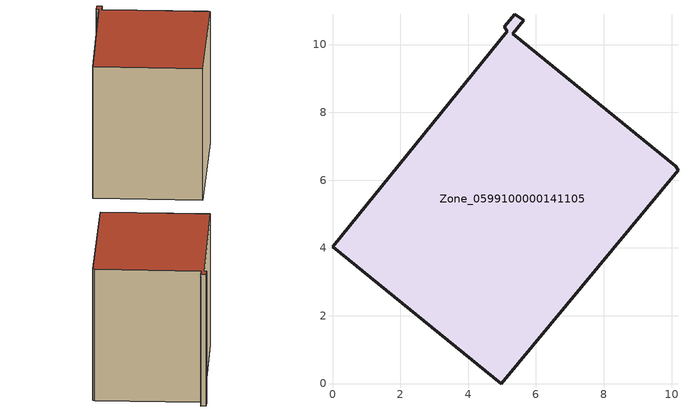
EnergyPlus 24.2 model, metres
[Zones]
Zone_0599100000141105
 floor ground (C_G): 5.37,10.89 5.64,10.71 5.32,10.32 10.12,6.41 10.19,6.3 4.97,0 0,4.04 5.16,10.39 5.06,10.53 z0
 wall outside (C_F): 0,4.04 4.97,0 10.19,6.3 10.12,6.41 5.32,10.32 5.64,10.71 5.37,10.89 5.06,10.53 5.16,10.39 0,4.04 z0:8.37
 roof outside (C_R): 5.37,10.89 5.06,10.53 5.16,10.39 0,4.04 4.97,0 10.19,6.3 10.12,6.41 5.32,10.32 5.64,10.71 z8.37
[BUILDING]
Pand.0599100000141105: North Axis=0; Terrain=City; Loads Convergence Tolerance Value=0.04; Temperature Convergence Tolerance Value=0.4; Solar Distribution=FullExterior; Maximum Number of Warmup Days=25; Minimum Number of Warmup Days=1
[Site:Location]
Rotterdam.The.Hague.AP_ZH_NLD Design_Conditions: Latitude=51.96; Longitude=4.45; Time Zone=1; Elevation=-4.5
[SITE:GROUNDTEMPERATURE:BUILDINGSURFACE]
18, 18, 18, 18, 18, 18, 18, 18, 18, 18, 18, 18
[MATERIAL] Thermal Absorptance=0.9; Solar Absorptance=0.7; Visible Absorptance=0.7
Name | Roughness | Thickness | Conductivity | Density | Specific Heat
G.TC.1946-1964 | MediumSmooth | 0.15 | 1 | 540 | 1210
F.TC.1946-1964 | Rough | 0.3 | 0.857143 | 1920 | 840
R.TC.1946-1964 | MediumRough | 0.2 | 0.235294 | 1500 | 1000
[CONSTRUCTION]
C_G: G.TC.1946-1964
C_F: F.TC.1946-1964
C_R: R.TC.1946-1964
[ZONE]
Zone_0599100000141105: Type=1; Multiplier=1; Ceiling Height=Autocalculate; Volume=Autocalculate; Floor Area=autocalculate; Part of Total Floor Area=Yes
[ZONEINFILTRATION:DESIGNFLOWRATE]
Infil_Zone_0599100000141105: Zone or ZoneList or Space or SpaceList=Zone_0599100000141105; Schedule=AlwaysOn; Design Flow Rate Calculation Method=Flow/Area; Flow Rate per Floor Area=0.003; Constant Term Coefficient=1; Temperature Term Coefficient=0; Velocity Term Coefficient=0; Velocity Squared Term Coefficient=0
[HVACTEMPLATE:ZONE:IDEALLOADSAIRSYSTEM]
Zone_0599100000141105: Maximum Heating Supply Air Temperature=50; Minimum Cooling Supply Air Temperature=13; Maximum Heating Supply Air Humidity Ratio=0.0156; Minimum Cooling Supply Air Humidity Ratio=0.0077; Heating Limit=NoLimit; Cooling Limit=NoLimit; Dehumidification Control Type=ConstantSensibleHeatRatio; Cooling Sensible Heat Ratio=0.7; Dehumidification Setpoint=60; Humidification Control Type=None; Humidification Setpoint=30; Outdoor Air Method=None; Outdoor Air Flow Rate per Person=0.00944; Outdoor Air Flow Rate per Zone Floor Area=0; Outdoor Air Flow Rate per Zone=0; Demand Controlled Ventilation Type=None; Outdoor Air Economizer Type=NoEconomizer; Heat Recovery Type=None; Sensible Heat Recovery Effectiveness=0.7; Latent Heat Recovery Effectiveness=0.65
[ZONECONTROL:THERMOSTAT]
ThermostatControl_Zone_0599100000141105: Zone or ZoneList=Zone_0599100000141105; Control Type Schedule=DualSetpointControlType; Control 1=Thermostat_Zone_0599100000141105; Temperature Difference Between Cutout And Setpoint=0
[THERMOSTATSETPOINT:DUALSETPOINT]
Thermostat_Zone_0599100000141105: Heating Setpoint Temperature Schedule=HeatingSetpoint_Zone_0599100000141105; Cooling Setpoint Temperature Schedule=CoolingSetpoint_Zone_0599100000141105
[SCHEDULE:COMPACT]
HeatingSetpoint_Zone_0599100000141105: Through: 12/31, For: AllDays, Until: 24:00, 21
CoolingSetpoint_Zone_0599100000141105: Through: 12/31, For: AllDays, Until: 24:00, 24
DualSetpointControlType: Through: 12/31, For: AllDays, Until: 24:00, 4
AlwaysOn: Through: 12/31, For: AllDays, Until: 24:00, 1
